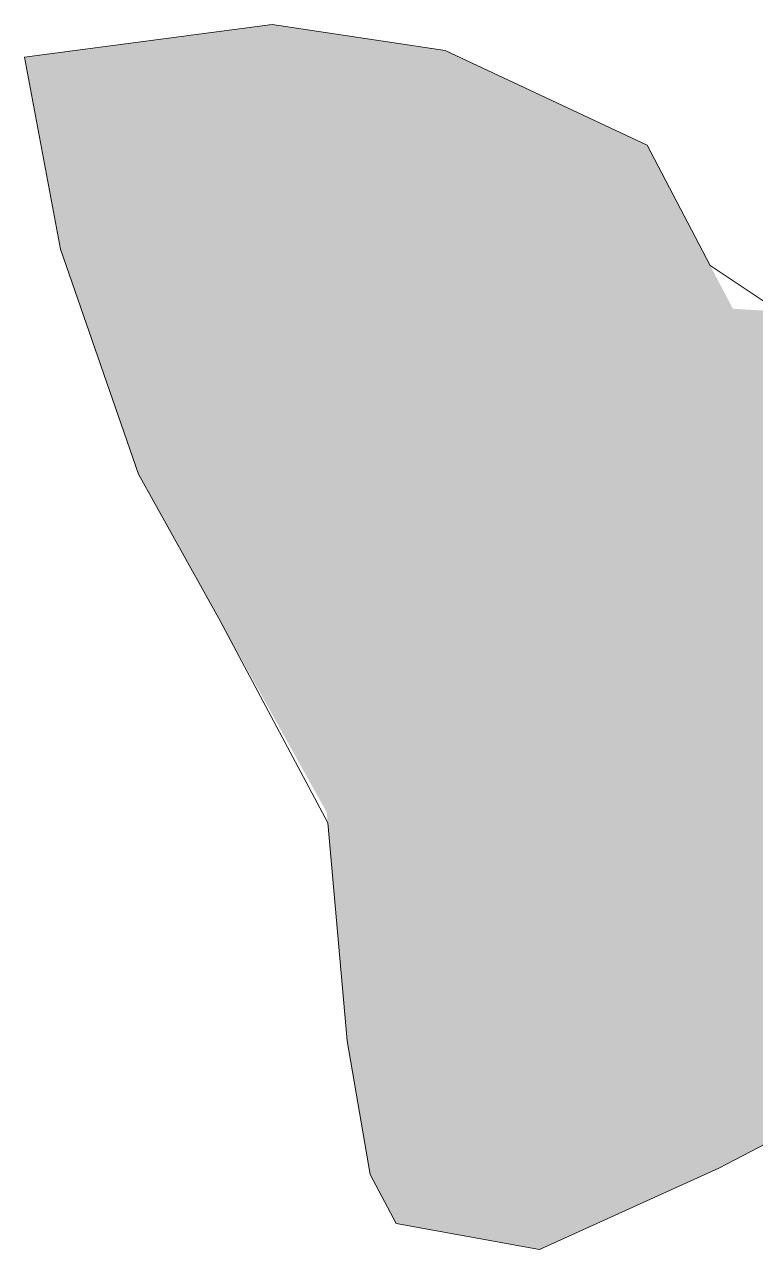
# Model space of a CAD drawing. Header units: inches. Extents: x 46944 to 1771531, y 9954 to 15548976.
# Drawn here: x 219170.4 to 219347.2, y 1548774.9 to 1549071.1 of the extents above; entities that cross this region are included whole.
import ezdxf

# ---------------------------------------------------------------- set-up
doc = ezdxf.new("R2010")
doc.units = ezdxf.units.IN
doc.header["$MEASUREMENT"] = 0
doc.layers.add('STREAM', color=140, linetype='Continuous', lineweight=0)

msp = doc.modelspace()

# ---------------------------------------------------------------- hatches: boundary and pattern name
at = {"layer": 'STREAM', "lineweight": 5}
h = msp.add_hatch(color=256, dxfattribs=at)
h.dxf.hatch_style = 1
h.paths.add_polyline_path([(219248.46072, 1548825.30952), (219253.97982, 1548793.0128), (219260.28724, 1548781.19691), (219294.97845, 1548774.89513), (219338.34247, 1548794.58823), (219429.7656, 1548842.18845), (219432.95473, 1548851.30447), (219428.2241, 1548875.72392), (219403.39002, 1548915.05116), (219415.42248, 1548976.15284), (219407.10319, 1548992.46865), (219385.22634, 1548999.85699), (219341.69489, 1549002.34222), (219320.99687, 1549041.93398), (219272.11375, 1549064.778), (219230.32665, 1549071.07979), (219170.40562, 1549063.20257), (219179.07842, 1549016.72678), (219198.00082, 1548962.37372), (219243.51125, 1548880.52858)])
h = msp.add_hatch(color=256, dxfattribs=at)
h.dxf.hatch_style = 1
h.paths.add_polyline_path([(219248.46072, 1548825.30952), (219253.97982, 1548793.0128), (219260.28724, 1548781.19691), (219294.97845, 1548774.89513), (219338.34247, 1548794.58823), (219429.7656, 1548842.18845), (219432.95473, 1548851.30447), (219428.2241, 1548875.72392), (219403.39002, 1548915.05116), (219415.42248, 1548976.15284), (219407.10319, 1548992.46865), (219385.22634, 1548999.85699), (219341.69489, 1549002.34222), (219320.99687, 1549041.93398), (219272.11375, 1549064.778), (219230.32665, 1549071.07979), (219170.40562, 1549063.20257), (219179.07842, 1549016.72678), (219198.00082, 1548962.37372), (219243.51125, 1548880.52858)])

# ---------------------------------------------------------------- linework, layer by layer
at = {"layer": 'STREAM', "linetype": 'Continuous', "lineweight": 5}
msp.add_lwpolyline([(219352.87345, 1549001.70403), (219336.23475, 1549012.78651), (219320.99687, 1549041.93398), (219272.11375, 1549064.778), (219230.32665, 1549071.07979), (219170.40562, 1549063.20257), (219179.07842, 1549016.72678), (219198.00082, 1548962.37372), (219217.71168, 1548926.92607), (219243.73009, 1548878.0871), (219248.46072, 1548825.30952), (219253.97982, 1548793.0128), (219260.28724, 1548781.19691), (219294.97845, 1548774.89513), (219338.34247, 1548794.58823), (219394.32134, 1548823.73409)], dxfattribs=at)
msp.add_lwpolyline([(219352.87345, 1549001.70403), (219336.23475, 1549012.78651), (219320.99687, 1549041.93398), (219272.11375, 1549064.778), (219230.32665, 1549071.07979), (219170.40562, 1549063.20257), (219179.07842, 1549016.72678), (219198.00082, 1548962.37372), (219217.71168, 1548926.92607), (219243.73009, 1548878.0871), (219248.46072, 1548825.30952), (219253.97982, 1548793.0128), (219260.28724, 1548781.19691), (219294.97845, 1548774.89513), (219338.34247, 1548794.58823), (219394.32134, 1548823.73409)], dxfattribs=at)

doc.saveas('drawing.dxf')
